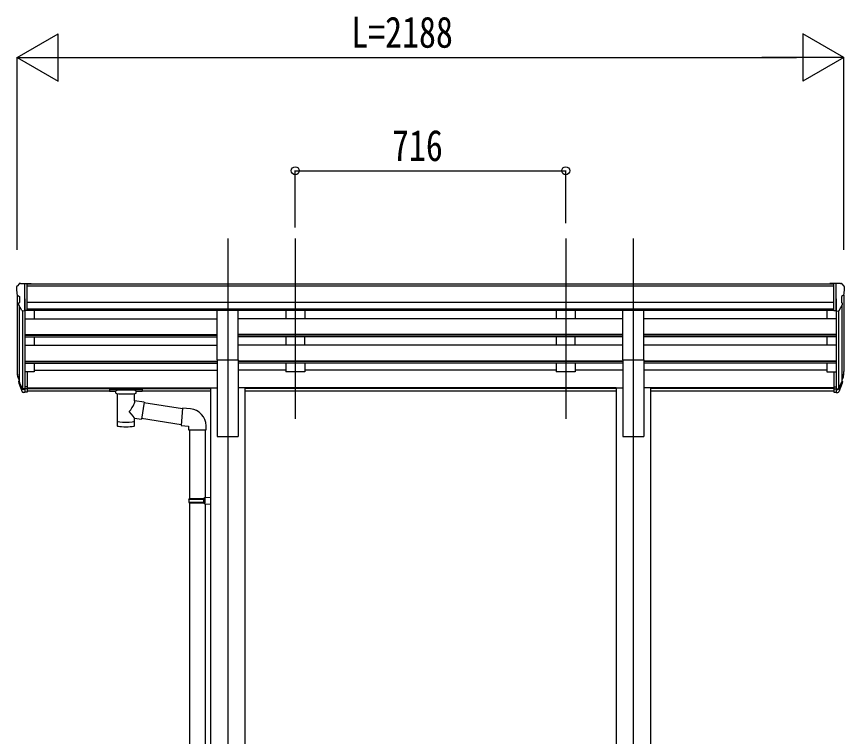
# Model space of a CAD drawing. Units: millimetres, scale not verified. Extents: x -10512 to 10512, y -7425 to 7425.
# Drawn here: x -1370 to 822, y -1935 to -29 of the extents above; entities that cross this region are included whole.
import ezdxf
from ezdxf.enums import TextEntityAlignment as Align

# ---------------------------------------------------------------- set-up
doc = ezdxf.new("R2010")
doc.units = ezdxf.units.MM
doc.header["$LTSCALE"] = 30
for name, color, linetype in [('0-3_YKK_12', 2, 'Continuous'), ('0-4_YKK_13', 4, 'Continuous'), ('0-5_YKK_A1', 4, 'Continuous'), ('0-6_YKK_D', 6, 'Continuous')]:
    doc.layers.add(name, color=color, linetype=linetype)
doc.styles.add('ＭＳ ゴシック', font='')
doc.styles.get('ＭＳ ゴシック').set_extended_font_data('MS Gothic')

msp = doc.modelspace()

# ---------------------------------------------------------------- linework, layer by layer
at = {"layer": '0-3_YKK_12'}
for p, q in [((-811.21, -616.34), (-811.21, -1093.86)), ((-632.21, -616.34), (-632.21, -1093.86)), ((83.79, -616.34), (83.79, -1093.86)), ((262.79, -616.34), (262.79, -1093.86)), ((-811.21, -1047.18), (-811.21, -3790.75)), ((262.79, -1047.18), (262.79, -3790.75))]:
    msp.add_line(p, q, dxfattribs=at)
at = {"layer": '0-4_YKK_13'}
for p, q in [((-1370.21, -745.12), (-1370.21, -745.75)), ((-1363.3, -736.31), (-1367.37, -742.12)), ((-1360.21, -735.75), (-1362.54, -735.89)), ((-1360.21, -735.75), (-1341.71, -735.75)), ((-1348.21, -808.73), (-1348.21, -735.75)), ((-1341.71, -735.75), (-1331.71, -735.83)), ((-1341.71, -807.73), (-1341.71, -735.75)), ((-1331.71, -737.35), (-1331.71, -735.83)), ((793.29, -735.75), (783.29, -735.83)), ((783.29, -737.35), (783.29, -735.83)), ((793.29, -807.73), (793.29, -735.75)), ((811.79, -735.75), (793.29, -735.75)), ((799.79, -808.73), (799.79, -735.75)), ((811.79, -735.75), (814.12, -735.89)), ((814.88, -736.31), (818.95, -742.12)), ((821.79, -745.12), (821.79, -745.75)), ((-1367.68, -766.93), (-1362.36, -770)), ((819.25, -766.93), (813.94, -770)), ((-1362.21, -770.26), (-1362.21, -786.54)), ((813.79, -770.26), (813.79, -786.54)), ((-1355.84, -806.92), (-1364.84, -791.32)), ((-1348.21, -808.73), (-1353.42, -808.41)), ((-1341.71, -807.73), (-1348.21, -807.73)), ((-838.71, -938.17), (-838.71, -806.38)), ((-838.71, -806.38), (-783.71, -806.38)), ((-783.71, -938.17), (-783.71, -806.38)), ((235.29, -938.17), (235.29, -806.38)), ((235.29, -806.38), (290.29, -806.38)), ((290.29, -938.17), (290.29, -806.38)), ((793.29, -807.73), (799.79, -807.73)), ((799.79, -808.73), (805, -808.41)), ((807.41, -806.92), (816.41, -791.32)), ((-838.71, -938.17), (-783.71, -938.17)), ((235.29, -938.17), (290.29, -938.17)), ((-1367.12, -983.66), (-1363.24, -991.61)), ((-1366.51, -982.28), (-1363.24, -989.34)), ((-1348.21, -969.47), (-1348.21, -1024.24)), ((-1341.71, -969.47), (-1348.21, -969.47)), ((-1341.71, -969.47), (-1341.71, -1023.5)), ((793.29, -969.47), (793.29, -1023.5)), ((793.29, -969.47), (799.79, -969.47)), ((799.79, -969.47), (799.79, -1024.24)), ((818.09, -982.28), (814.82, -989.34)), ((818.69, -983.66), (814.82, -991.61)), ((-1364.8, -994.93), (-1364.46, -999.34)), ((-1364.46, -999.34), (-1355.66, -1022.89)), ((-1363.85, -998.77), (-1355.66, -1014.95)), ((-1354.65, -1013.82), (-1362.4, -998.42)), ((806.22, -1013.82), (813.98, -998.42)), ((815.42, -998.77), (807.23, -1014.95)), ((816.04, -999.34), (807.23, -1022.89)), ((816.38, -994.93), (816.04, -999.34)), ((-1348.21, -1014.5), (-1353.35, -1014.5)), ((-1348.21, -1016.31), (-1353.06, -1016.31)), ((-1348.21, -1024.24), (-1353.06, -1024.24)), ((-1341.71, -1009.6), (-1348.21, -1009.6)), ((-1341.71, -1014.48), (-1348.21, -1014.48)), ((-1341.71, -1023.5), (-1348.21, -1023.5)), ((-1124.21, -1014.35), (-1124.21, -1020.1)), ((-1124.21, -1014.54), (-1124.21, -1016.08)), ((-1122.21, -1013.68), (-1039.21, -1013.68)), ((-1122.21, -1015.86), (-1039.21, -1015.86)), ((-1122.21, -1020.77), (-1107.71, -1020.77)), ((-1107.71, -1026.41), (-1107.71, -1019.86)), ((-1103.61, -1027.33), (-1103.63, -1112.77)), ((-1057.81, -1046.08), (-1057.81, -1027.33)), ((-1053.71, -1026.41), (-1053.71, -1019.86)), ((-1053.71, -1020.77), (-1039.21, -1020.77)), ((-1037.21, -1014.35), (-1037.21, -1020.1)), ((793.29, -1009.6), (799.79, -1009.6)), ((793.29, -1014.48), (799.79, -1014.48)), ((793.29, -1023.5), (799.79, -1023.5)), ((799.79, -1014.5), (804.92, -1014.5)), ((799.79, -1016.31), (804.63, -1016.31)), ((799.79, -1024.24), (804.63, -1024.24)), ((-1032.59, -1049.98), (-1057.82, -1046.07)), ((-1032.59, -1049.98), (-1039.62, -1095.24)), ((-930.6, -1067.87), (-1032.91, -1052)), ((-909.6, -1067.83), (-930.44, -1066)), ((-1057.8, -1112.77), (-1057.82, -1092.11)), ((-1057.82, -1092.42), (-1039.62, -1095.24)), ((-934.27, -1109.8), (-1039.35, -1093.5)), ((-868.52, -1123.57), (-868.52, -1112.66)), ((-914.52, -1123.57), (-868.52, -1123.57)), ((-912.41, -1123.57), (-912.41, -1304.81)), ((-870.41, -1123.57), (-870.41, -1302.25)), ((-914.41, -1306.81), (-913.41, -1304.81)), ((-914.41, -1306.81), (-870.41, -1306.81)), ((-914.41, -1306.81), (-914.41, -1314.81)), ((-914.41, -1314.81), (-870.41, -1314.81)), ((-914.41, -1314.81), (-913.41, -1316.81)), ((-913.41, -1304.81), (-870.41, -1304.81)), ((-874.89, -1306.81), (-875.32, -1304.81)), ((-872.41, -1302.31), (-856.41, -1301.84)), ((-872.41, -1304.31), (-872.41, -1302.31)), ((-872.41, -1304.31), (-870.41, -1304.31)), ((-856.41, -1301.84), (-856.41, -1319.78)), ((-913.41, -1316.81), (-870.41, -1316.81)), ((-912.41, -1316.81), (-912.41, -2080.69)), ((-872.41, -1319.31), (-872.41, -1317.31)), ((-872.41, -1319.31), (-856.41, -1319.78)), ((-870.41, -1319.37), (-870.41, -2078.13))]:
    msp.add_line(p, q, dxfattribs=at)
for points in [[(-1124.21, -1014.35), (-1124.17, -1014.15), (-1124.09, -1014.01), (-1123.99, -1013.92), (-1123.89, -1013.86), (-1123.77, -1013.81), (-1123.48, -1013.75), (-1122.99, -1013.7), (-1122.45, -1013.68), (-1122.21, -1013.68)], [(-1124.21, -1020.1), (-1124.17, -1020.3), (-1124.09, -1020.44), (-1123.99, -1020.53), (-1123.89, -1020.59), (-1123.77, -1020.64), (-1123.48, -1020.7), (-1122.99, -1020.74), (-1122.45, -1020.77), (-1122.21, -1020.77)], [(-1039.21, -1013.68), (-1038.86, -1013.69), (-1038.33, -1013.71), (-1037.88, -1013.76), (-1037.58, -1013.84), (-1037.41, -1013.94), (-1037.29, -1014.08), (-1037.22, -1014.26), (-1037.21, -1014.35)], [(-1039.21, -1020.77), (-1038.86, -1020.76), (-1038.33, -1020.74), (-1037.88, -1020.69), (-1037.58, -1020.61), (-1037.41, -1020.51), (-1037.29, -1020.37), (-1037.22, -1020.19), (-1037.21, -1020.1)], [(-930.44, -1066), (-934.45, -1111.83), (-914.52, -1113.57), (-914.52, -1123.57)], [(-874.89, -1306.81), (-874.89, -1314.81), (-875.32, -1316.81)], [(-872.41, -1317.31), (-870.41, -1317.31), (-870.41, -1304.31)]]:
    msp.add_lwpolyline(points, dxfattribs=at)
for centre, radius, start, end in [((-1367.21, -745.12), 3, 93, 180), ((-1362.48, -736.89), 1, 93.5, 145), ((814.06, -736.89), 1, 35, 86.5), ((818.79, -745.12), 3, 0, 87), ((-1168.21, -745.75), 202, 180, 184.94904), ((-1363.31, -762.56), 6.18, 185.7035, 224.99897), ((814.88, -762.56), 6.18, 315.00103, 354.2965), ((619.79, -745.75), 202, 355.05096, 0), ((-1362.24, -789.82), 3, 94.7167, 210), ((-1362.51, -786.54), 0.3, 274.7167, 0), ((-1362.51, -770.26), 0.3, 0, 60), ((814.09, -770.26), 0.3, 120, 180), ((814.09, -786.54), 0.3, 180, 265.2833), ((813.82, -789.82), 3, 330, 85.2833), ((-1353.24, -805.42), 3, 210, 266.5), ((804.81, -805.42), 3, 273.5, 330), ((-1339.03, -974.54), 29.53, 186.50806, 197.98144), ((-1337.63, -972.78), 30.41, 187.1552, 198.19734), ((789.2, -972.78), 30.41, 341.80266, 352.8448), ((790.61, -974.54), 29.53, 342.01856, 353.49194), ((-913.52, -1112.66), 45, 0, 85)]:
    msp.add_arc(centre, radius, start, end, dxfattribs=at)
for centre, major_axis, ratio, start_param, end_param in [((-1279.56, -974.97), (-89.06, 1.43), 0.57596, 6.1962358, 6.3678173), ((-1280.35, -968.3), (87.93, 4.42), 0.541684, 3.0659337, 3.2228513), ((731.93, -968.3), (-87.93, 4.42), 0.541684, 3.060334, 3.2172517), ((731.14, -974.97), (89.06, 1.43), 0.57596, 6.1985533, 6.3701348), ((-1363.5, -994.93), (1.3, 0), 0.90356, 1.3700892, 3.347195), ((-1277.58, -978.74), (-89.07, 0), 0.90356, 0.2056023, 0.2515348), ((-1278.29, -974.88), (-88.05, 0), 0.90356, 0.2662965, 0.3003836), ((729.87, -974.88), (88.05, 0), 0.90356, 5.9828017, 6.0168888), ((815.08, -994.93), (-1.3, 0), 0.90356, 2.9359903, 4.9130961), ((729.16, -978.74), (89.07, 0), 0.90356, 6.0316505, 6.077583), ((-1353.06, -1013.6), (-3, 0), 0.90356, 0.5235988, 1.5707963), ((-1353.06, -1021.53), (3, 0), 0.90356, 3.6651914, 4.712389), ((-1353.35, -1013.14), (-1.5, 0), 0.90356, 0.5235988, 1.5707963), ((-1122.21, -1016.08), (2, 0), 0.109601, 1.5707963, 3.1415927), ((-1080.71, -1019.86), (27, 0), 0.070066, 6.2831853, 9.424778), ((-1080.71, -1026.41), (27, 0), 0.070066, 3.1415927, 6.2831853), ((-1069.71, -1023.85), (16, 0), 0.361356, 6.2636979, 6.2831853), ((-1039.21, -1016.08), (2, 0), 0.109601, 0, 1.5707963), ((804.63, -1013.6), (3, 0), 0.90356, 4.712389, 5.7595865), ((804.63, -1021.53), (-3, 0), 0.90356, 1.5707963, 2.6179939), ((804.92, -1013.14), (1.5, 0), 0.90356, 4.712389, 5.7595865), ((-1080.72, -1072.61), (-22.81, -26.62), 0.234429, 1.6855472, 3.1268519), ((-1078.16, -1069.97), (20.32, -22.25), 0.045535, 0.0389954, 1.3075346), ((-1080.71, -1112.77), (22.92, 0), 0.101955, 3.1415499, 6.2833984), ((-1080.71, -1100.33), (22.91, 0), 0.122865, 3.1415927, 6.2831853)]:
    msp.add_ellipse(centre, major_axis=major_axis, ratio=ratio, start_param=start_param, end_param=end_param, dxfattribs=at)
at = {"layer": '0-5_YKK_A1'}
for p, q in [((793.29, -737.35), (-1341.71, -737.35)), ((793.29, -742.57), (-1341.71, -742.57)), ((-1368.21, -766.32), (-1368.21, -969.1)), ((819.79, -766.32), (819.79, -969.1)), ((-1348.21, -776.85), (-1348.21, -969.47)), ((793.29, -786.1), (-1341.71, -786.1)), ((799.79, -776.85), (799.79, -969.47)), ((-1363.24, -794.09), (-1363.24, -995.81)), ((-1354.21, -808.25), (-1354.22, -1014.25)), ((793.29, -803.95), (-1341.71, -803.95)), ((-838.71, -807.2), (-1341.71, -807.2)), ((-1323.21, -807.2), (-1323.21, -829.26)), ((235.29, -807.2), (-783.71, -807.2)), ((-657.21, -807.3), (-657.21, -829.16)), ((-607.21, -807.3), (-607.21, -829.16)), ((58.79, -807.3), (58.79, -829.16)), ((108.79, -807.3), (108.79, -829.16)), ((793.29, -807.2), (290.29, -807.2)), ((774.79, -807.2), (774.79, -829.26)), ((805.79, -808.25), (805.8, -1014.25)), ((814.82, -794.09), (814.82, -995.81)), ((-1348.21, -829.26), (-838.71, -829.26)), ((235.29, -829.26), (-783.71, -829.26)), ((-607.21, -829.16), (-657.21, -829.16)), ((108.79, -829.16), (58.79, -829.16)), ((799.79, -829.26), (290.29, -829.26)), ((-1348.21, -871.14), (-838.71, -871.14)), ((-1348.21, -872.63), (-838.71, -872.63)), ((235.29, -871.14), (-783.71, -871.14)), ((235.29, -872.63), (-783.71, -872.63)), ((799.79, -871.14), (290.29, -871.14)), ((799.79, -872.63), (290.29, -872.63)), ((-1348.21, -876.95), (-838.71, -876.95)), ((-1323.21, -876.95), (-1323.21, -899.36)), ((235.29, -876.95), (-783.71, -876.95)), ((-657.21, -876.95), (-657.21, -899.27)), ((-607.21, -899.27), (-607.21, -876.95)), ((58.79, -876.95), (58.79, -899.27)), ((108.79, -899.27), (108.79, -876.95)), ((799.79, -876.95), (290.29, -876.95)), ((774.79, -876.95), (774.79, -899.36)), ((-1348.21, -899.36), (-838.71, -899.36)), ((235.29, -899.36), (-783.71, -899.36)), ((-607.21, -899.27), (-657.21, -899.27)), ((108.79, -899.27), (58.79, -899.27)), ((799.79, -899.36), (290.29, -899.36)), ((-1348.21, -941.24), (-838.71, -941.24)), ((-838.71, -938.17), (-838.71, -1140.75)), ((-783.71, -938.17), (-783.71, -1140.75)), ((235.29, -941.24), (-783.71, -941.24)), ((235.29, -938.17), (235.29, -1140.75)), ((290.29, -938.17), (290.29, -1140.75)), ((799.79, -941.24), (290.29, -941.24)), ((-1348.21, -942.74), (-838.71, -942.74)), ((-1348.21, -947.06), (-838.71, -947.06)), ((-1323.21, -947.06), (-1323.21, -970.1)), ((235.29, -942.74), (-783.71, -942.74)), ((235.29, -947.06), (-783.71, -947.06)), ((-657.21, -947.06), (-657.21, -970.1)), ((-607.21, -947.06), (-607.21, -970.1)), ((58.79, -947.06), (58.79, -970.1)), ((108.79, -947.06), (108.79, -970.1)), ((799.79, -942.74), (290.29, -942.74)), ((799.79, -947.06), (290.29, -947.06)), ((774.79, -947.06), (774.79, -970.1)), ((-1323.21, -970.1), (-1341.71, -970.1)), ((-1323.21, -965.16), (-838.71, -965.16)), ((-657.21, -965.16), (-783.71, -965.16)), ((-607.21, -970.1), (-657.21, -970.1)), ((58.79, -965.16), (-607.21, -965.16)), ((108.79, -970.1), (58.79, -970.1)), ((235.29, -965.16), (108.79, -965.16)), ((774.79, -965.16), (290.29, -965.16)), ((774.79, -970.1), (793.29, -970.1)), ((-1341.71, -1012.17), (-856.41, -1012.17)), ((-1341.71, -1013.57), (-856.41, -1013.57)), ((-1107.71, -1021.26), (-1341.71, -1021.26)), ((-856.41, -1021.26), (-1053.71, -1021.26)), ((-856.41, -1011.75), (-856.41, -2915.75)), ((-856.41, -1011.75), (-838.71, -1011.75)), ((-766.01, -1011.75), (-783.71, -1011.75)), ((-766.01, -1011.75), (-766.01, -2915.75)), ((217.59, -1012.17), (-766.01, -1012.17)), ((217.59, -1013.57), (-766.01, -1013.57)), ((217.59, -1021.26), (-766.01, -1021.26)), ((217.59, -1011.75), (217.59, -2915.75)), ((217.59, -1011.75), (235.29, -1011.75)), ((307.99, -1011.75), (290.29, -1011.75)), ((307.99, -1011.75), (307.99, -2915.75)), ((793.29, -1012.17), (307.99, -1012.17)), ((793.29, -1013.57), (307.99, -1013.57)), ((793.29, -1021.26), (307.99, -1021.26)), ((-838.71, -1140.75), (-783.71, -1140.75)), ((235.29, -1140.75), (290.29, -1140.75))]:
    msp.add_line(p, q, dxfattribs=at)
at = {"layer": '0-6_YKK_D'}
for p, q in [((-1368.21, -137.35), (-1259.96, -74.85)), ((-1259.96, -199.85), (-1259.96, -74.85)), ((819.79, -137.35), (711.53, -74.85)), ((711.53, -74.85), (711.53, -199.85)), ((-1368.21, -646.92), (-1368.21, -136.35)), ((-1368.21, -137.35), (-1259.96, -199.85)), ((-1368.21, -137.35), (-1151.71, -137.35)), ((-1243.21, -137.35), (694.79, -137.35)), ((819.79, -137.35), (603.28, -137.35)), ((819.79, -137.35), (711.53, -199.85)), ((819.79, -646.92), (819.79, -136.35)), ((-632.21, -587.45), (-632.21, -436.35)), ((-632.21, -437.35), (83.79, -437.35)), ((83.79, -576.32), (83.79, -436.35))]:
    msp.add_line(p, q, dxfattribs=at)
for centre in [(-632.21, -437.35), (83.79, -437.35)]:
    msp.add_circle(centre, 10.62, dxfattribs=at)

# ---------------------------------------------------------------- texts
at = {"layer": '0-6_YKK_D', "style": 'ＭＳ ゴシック', "width": 0.8}
for s, p in [('L=2188', (-484.21, -136.35)), ('716', (-376.21, -436.35))]:
    msp.add_text(s, height=82.48, dxfattribs=at).set_placement(p, align=Align.BOTTOM_LEFT)

doc.saveas('drawing.dxf')
